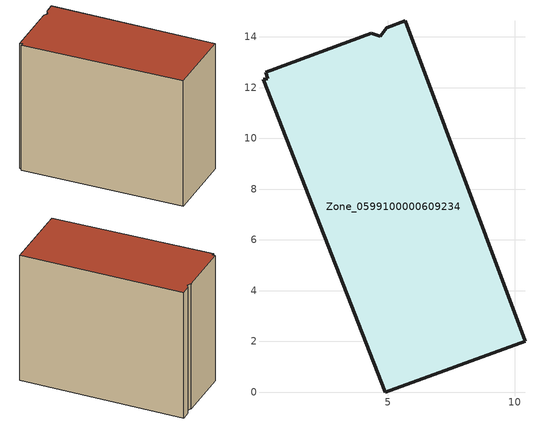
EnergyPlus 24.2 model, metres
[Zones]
Zone_0599100000609234
 floor ground (C_G): 4.7,14.03 4.95,14.36 5.69,14.63 10.4,2 4.89,0 0.08,12.33 0.27,12.36 0.18,12.6 4.35,14.14 z0
 wall outside (C_F): 4.89,0 10.4,2 5.69,14.63 4.95,14.36 4.7,14.03 4.35,14.14 0.18,12.6 0.27,12.36 0.08,12.33 4.89,0 z0:11.02
 roof outside (C_R): 0.27,12.36 0.08,12.33 4.89,0 10.4,2 5.69,14.63 4.95,14.36 4.7,14.03 4.35,14.14 0.18,12.6 z11.02
[BUILDING]
Pand.0599100000609234: North Axis=0; Terrain=City; Loads Convergence Tolerance Value=0.04; Temperature Convergence Tolerance Value=0.4; Solar Distribution=FullExterior; Maximum Number of Warmup Days=25; Minimum Number of Warmup Days=1
[Site:Location]
Rotterdam.The.Hague.AP_ZH_NLD Design_Conditions: Latitude=51.96; Longitude=4.45; Time Zone=1; Elevation=-4.5
[SITE:GROUNDTEMPERATURE:BUILDINGSURFACE]
18, 18, 18, 18, 18, 18, 18, 18, 18, 18, 18, 18
[MATERIAL] Thermal Absorptance=0.9; Solar Absorptance=0.7; Visible Absorptance=0.7
Name | Roughness | Thickness | Conductivity | Density | Specific Heat
G.TI.1946 | MediumSmooth | 0.15 | 1 | 540 | 1210
F.TI.1946 | Rough | 0.3 | 0.857143 | 1920 | 840
R.TI.1946 | MediumRough | 0.2 | 0.1 | 1500 | 1000
[CONSTRUCTION]
C_G: G.TI.1946
C_F: F.TI.1946
C_R: R.TI.1946
[ZONE]
Zone_0599100000609234: Type=1; Multiplier=1; Ceiling Height=Autocalculate; Volume=Autocalculate; Floor Area=autocalculate; Part of Total Floor Area=Yes
[ZONEINFILTRATION:DESIGNFLOWRATE]
Infil_Zone_0599100000609234: Zone or ZoneList or Space or SpaceList=Zone_0599100000609234; Schedule=AlwaysOn; Design Flow Rate Calculation Method=Flow/Area; Flow Rate per Floor Area=0.003; Constant Term Coefficient=1; Temperature Term Coefficient=0; Velocity Term Coefficient=0; Velocity Squared Term Coefficient=0
[HVACTEMPLATE:ZONE:IDEALLOADSAIRSYSTEM]
Zone_0599100000609234: Maximum Heating Supply Air Temperature=50; Minimum Cooling Supply Air Temperature=13; Maximum Heating Supply Air Humidity Ratio=0.0156; Minimum Cooling Supply Air Humidity Ratio=0.0077; Heating Limit=NoLimit; Cooling Limit=NoLimit; Dehumidification Control Type=ConstantSensibleHeatRatio; Cooling Sensible Heat Ratio=0.7; Dehumidification Setpoint=60; Humidification Control Type=None; Humidification Setpoint=30; Outdoor Air Method=None; Outdoor Air Flow Rate per Person=0.00944; Outdoor Air Flow Rate per Zone Floor Area=0; Outdoor Air Flow Rate per Zone=0; Demand Controlled Ventilation Type=None; Outdoor Air Economizer Type=NoEconomizer; Heat Recovery Type=None; Sensible Heat Recovery Effectiveness=0.7; Latent Heat Recovery Effectiveness=0.65
[ZONECONTROL:THERMOSTAT]
ThermostatControl_Zone_0599100000609234: Zone or ZoneList=Zone_0599100000609234; Control Type Schedule=DualSetpointControlType; Control 1=Thermostat_Zone_0599100000609234; Temperature Difference Between Cutout And Setpoint=0
[THERMOSTATSETPOINT:DUALSETPOINT]
Thermostat_Zone_0599100000609234: Heating Setpoint Temperature Schedule=HeatingSetpoint_Zone_0599100000609234; Cooling Setpoint Temperature Schedule=CoolingSetpoint_Zone_0599100000609234
[SCHEDULE:COMPACT]
HeatingSetpoint_Zone_0599100000609234: Through: 12/31, For: AllDays, Until: 24:00, 21
CoolingSetpoint_Zone_0599100000609234: Through: 12/31, For: AllDays, Until: 24:00, 24
DualSetpointControlType: Through: 12/31, For: AllDays, Until: 24:00, 4
AlwaysOn: Through: 12/31, For: AllDays, Until: 24:00, 1
